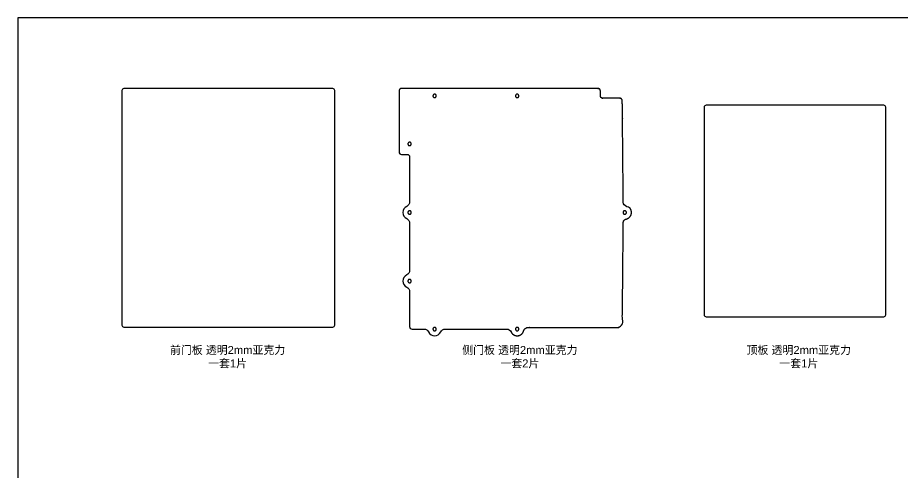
# Model space of a CAD drawing. Header units: millimetres. Extents: x 1059 to 2747, y -753 to 156.
# Drawn here: x 1059 to 1943, y -298 to 156 of the extents above; entities that cross this region are included whole.
import ezdxf

# ---------------------------------------------------------------- set-up
doc = ezdxf.new("R2010")
doc.units = ezdxf.units.MM
doc.header["$MEASUREMENT"] = 0
doc.layers.add('图层 01', color=7, linetype='Continuous', true_color=0x000000)
doc.styles.add('Arial Regular', font='arial.ttf')

msp = doc.modelspace()

# ---------------------------------------------------------------- linework, layer by layer
at = {"layer": '图层 01', "color": 1, "true_color": 0xff0000}
for p, q in [((1442.889, 19.173), (1448.388, 19.173)), ((1450.889, -49.404), (1450.889, -96.749)), ((1450.889, -117.904), (1450.889, -152.827)), ((1453.389, -155.327), (1465.311, -155.327)), ((1486.467, -155.327), (1547.811, -155.327))]:
    msp.add_line(p, q, dxfattribs=at)
msp.add_lwpolyline([(1059.317, -752.736), (2352.06, -752.736), (2352.06, 155.843), (1059.317, 155.843)], close=True, dxfattribs=at)
msp.add_lwpolyline([(1450.888, 16.674), (1450.889, -28.249)], dxfattribs=at)
at = {"layer": '图层 01', "color": 1, "true_color": 0xff0000, "extrusion": (1e-15, -1e-15, -1)}
for centre, start, end in [((-1165.761, 83.375), 0, 90), ((-1373.761, 83.375), 90, 180), ((-1165.761, -151.625), 270, 0), ((-1373.761, -151.625), 180, 270)]:
    msp.add_arc(centre, 2, start, end, dxfattribs=at)
at = {"layer": '图层 01', "color": 1, "true_color": 0xff0000, "extrusion": (1e-30, -1e-15, -1)}
for centre, start, end in [((-1747.509, 66.665), 0, 90), ((-1924.302, 66.665), 90, 180), ((-1747.509, -141.335), 270, 0), ((-1924.302, -141.335), 180, 270)]:
    msp.add_arc(centre, 2, start, end, dxfattribs=at)
at = {"layer": '图层 01', "color": 1, "true_color": 0xff0000}
for centre, radius, start, end in [((1442.889, 21.673), 2.5, 180, 270), ((1450.889, -38.827), 6.7, 115.299529, 244.700471), ((1450.889, -107.327), 6.7, 115.299529, 244.700471), ((1453.389, -152.827), 2.5, 180, 270), ((1475.889, -155.327), 6.7, 205.299529, 334.700471)]:
    msp.add_arc(centre, radius, start, end, dxfattribs=at)
at = {"layer": '图层 01', "color": 1, "true_color": 0xff0000, "extrusion": (5.65795e-15, -6.55475e-17, -1)}
msp.add_arc((-1448.388, 16.673), 2.5, 90, 179.998298, dxfattribs=at)
at = {"layer": '图层 01', "color": 1, "true_color": 0xff0000, "extrusion": (6.66925e-14, 8.05595e-15, -1)}
msp.add_arc((-1445.889, -28.249), 5, 180, 244.700471, dxfattribs=at)
at = {"layer": '图层 01', "color": 1, "true_color": 0xff0000, "extrusion": (7.99235e-15, -4.52368e-14, -1)}
msp.add_arc((-1445.889, -49.404), 5, 115.299529, 180, dxfattribs=at)
at = {"layer": '图层 01', "color": 1, "true_color": 0xff0000, "extrusion": (-6.74793e-14, 9.30406e-14, -1)}
msp.add_arc((-1445.889, -96.749), 5, 180, 244.700471, dxfattribs=at)
at = {"layer": '图层 01', "color": 1, "true_color": 0xff0000, "extrusion": (1.33778e-13, 3.44364e-14, -1)}
msp.add_arc((-1445.889, -117.904), 5, 115.299529, 180, dxfattribs=at)
at = {"layer": '图层 01', "color": 1, "true_color": 0xff0000, "extrusion": (-1.61119e-14, -2.54371e-14, -1)}
msp.add_arc((-1465.311, -160.327), 5, 90, 154.700471, dxfattribs=at)
at = {"layer": '图层 01', "color": 1, "true_color": 0xff0000, "extrusion": (6.13487e-14, -9.68559e-14, -1)}
msp.add_arc((-1486.467, -160.327), 5, 25.299529, 90, dxfattribs=at)
at = {"layer": '图层 01', "color": 1, "true_color": 0xff0000, "extrusion": (-2.45224e-14, -3.87154e-14, -1)}
msp.add_arc((-1547.811, -160.327), 5, 90, 154.700471, dxfattribs=at)
at = {"layer": '图层 01', "color": 1, "true_color": 0xff0000}
for points in [[(1163.761, -151.625), (1163.761, -34.125), (1163.761, 83.375)], [(1165.761, 85.375), (1269.761, 85.375), (1373.761, 85.375)], [(1375.761, 83.375), (1375.761, -34.125), (1375.761, -151.625)], [(1745.509, -141.335), (1745.509, -37.335), (1745.509, 66.665)], [(1747.509, 68.665), (1835.905, 68.665), (1924.302, 68.665)], [(1926.302, 66.665), (1926.302, -37.335), (1926.302, -141.335)], [(1924.302, -143.335), (1835.905, -143.335), (1747.509, -143.335)], [(1373.761, -153.625), (1269.761, -153.625), (1165.761, -153.625)]]:
    msp.add_open_spline(points, degree=2, dxfattribs=at)
for points, weights, knots in [([(1641.515, 82.599), (1641.547, 83.656), (1640.81, 84.415), (1640.074, 85.173), (1639.016, 85.173), (1556.343, 85.173), (1475.889, 85.173), (1461.289, 85.173), (1442.889, 85.173), (1440.389, 85.173), (1440.389, 82.673), (1440.389, 77.14), (1440.389, 71.606), (1440.389, 51.478), (1440.389, 21.673)], [1, 0.921006915344, 1, 0.921006915344, 1, 1, 1, 1, 1, 0.707106781208, 1, 1, 1, 1, 1], [387.3159829, 387.3159829, 387.3159829, 389.3166772, 389.3166772, 391.3173714, 391.3173714, 552.224715, 552.224715, 581.424715, 581.424715, 585.3517058, 585.3517058, 596.2517058, 596.2517058, 635.9000503, 635.9000503, 635.9000503]), ([(1552.332, -158.19), (1554.306, -162.365), (1558.91, -162.006), (1563.515, -161.647), (1564.817, -157.216), (1565.873, -153.627), (1569.614, -153.627), (1615.282, -153.627), (1660.949, -153.627), (1663.427, -153.627), (1663.449, -151.149), (1663.919, -98.883), (1664.389, -48.829), (1664.389, -45.959), (1667.203, -45.396), (1672.589, -44.319), (1672.589, -38.827), (1672.589, -33.334), (1667.203, -32.257), (1664.389, -31.694), (1664.389, -28.825), (1663.901, 23.186), (1663.412, 72.92), (1663.389, 75.396), (1660.913, 75.396), (1651.33, 75.396), (1643.968, 75.396), (1642.91, 75.396), (1642.174, 76.155), (1641.437, 76.914), (1641.469, 77.971), (1641.492, 79.146), (1641.515, 82.599)], [1, 0.823339955953, 1, 0.823339955953, 1, 0.800640769025, 1, 1, 1, 0.710278841132, 1, 1, 1, 0.773329952664, 1, 0.773329952663, 1, 0.773329952663, 1, 0.773329952663, 1, 1, 1, 0.710418691251, 1, 1, 1, 0.921006915338, 1, 0.921006915338, 1, 1, 1], [26.9655748, 26.9655748, 26.9655748, 35.0528138, 35.0528138, 43.1400528, 43.1400528, 49.5643768, 49.5643768, 140.8995037, 140.8995037, 144.804014, 144.804014, 245.715731, 245.715731, 250.5227683, 250.5227683, 259.724811, 259.724811, 268.9268538, 268.9268538, 273.733891, 273.733891, 377.7599505, 377.7599505, 381.6634674, 381.6634674, 381.7626807, 381.7626807, 383.7633749, 383.7633749, 385.7640692, 385.7640692, 387.3159829, 387.3159829, 387.3159829]), ([(1474.189, 77.673), (1474.189, 79.373), (1475.889, 79.373), (1477.589, 79.373), (1477.589, 77.673), (1477.589, 75.973), (1475.889, 75.973), (1474.189, 75.973), (1474.189, 77.673)], [1, 0.707106781187, 1, 0.707106781187, 1, 0.707106781187, 1, 0.707106781187, 1], [2149.4018386, 2149.4018386, 2149.4018386, 2152.0721923, 2152.0721923, 2154.7425461, 2154.7425461, 2157.4128998, 2157.4128998, 2160.0832536, 2160.0832536, 2160.0832536]), ([(1558.389, 79.373), (1560.089, 79.373), (1560.089, 77.673), (1560.089, 75.973), (1558.389, 75.973), (1556.689, 75.973), (1556.689, 77.673), (1556.689, 79.373), (1558.389, 79.373)], [1, 0.707106781187, 1, 0.707106781187, 1, 0.707106781187, 1, 0.707106781187, 1], [2117.3575935, 2117.3575935, 2117.3575935, 2120.0279472, 2120.0279472, 2122.698301, 2122.698301, 2125.3686548, 2125.3686548, 2128.0390085, 2128.0390085, 2128.0390085]), ([(1452.589, 29.673), (1452.589, 27.973), (1450.889, 27.973), (1449.189, 27.973), (1449.189, 29.673), (1449.189, 31.373), (1450.889, 31.373), (1452.589, 31.373), (1452.589, 29.673)], [1, 0.707106781187, 1, 0.707106781187, 1, 0.707106781187, 1, 0.707106781187, 1], [2106.6761785, 2106.6761785, 2106.6761785, 2109.3465322, 2109.3465322, 2112.016886, 2112.016886, 2114.6872397, 2114.6872397, 2117.3575935, 2117.3575935, 2117.3575935]), ([(1449.189, -38.827), (1449.189, -37.127), (1450.889, -37.127), (1452.589, -37.127), (1452.589, -38.827), (1452.589, -40.527), (1450.889, -40.527), (1449.189, -40.527), (1449.189, -38.827)], [1, 0.707106781187, 1, 0.707106781187, 1, 0.707106781187, 1, 0.707106781187, 1], [2160.0832536, 2160.0832536, 2160.0832536, 2162.7536073, 2162.7536073, 2165.4239611, 2165.4239611, 2168.0943148, 2168.0943148, 2170.7646686, 2170.7646686, 2170.7646686]), ([(1667.589, -38.827), (1667.589, -40.527), (1665.889, -40.527), (1664.189, -40.527), (1664.189, -38.827), (1664.189, -37.127), (1665.889, -37.127), (1667.589, -37.127), (1667.589, -38.827)], [1, 0.707106781187, 1, 0.707106781187, 1, 0.707106781187, 1, 0.707106781187, 1], [2170.7646686, 2170.7646686, 2170.7646686, 2173.4350224, 2173.4350224, 2176.1053761, 2176.1053761, 2178.7757299, 2178.7757299, 2181.4460836, 2181.4460836, 2181.4460836]), ([(1452.589, -107.327), (1452.589, -109.027), (1450.889, -109.027), (1449.189, -109.027), (1449.189, -107.327), (1449.189, -105.627), (1450.889, -105.627), (1452.589, -105.627), (1452.589, -107.327)], [1, 0.707106781187, 1, 0.707106781187, 1, 0.707106781187, 1, 0.707106781187, 1], [2181.4460836, 2181.4460836, 2181.4460836, 2184.1164374, 2184.1164374, 2186.7867911, 2186.7867911, 2189.4571449, 2189.4571449, 2192.1274986, 2192.1274986, 2192.1274986]), ([(1474.189, -155.327), (1474.189, -153.627), (1475.889, -153.627), (1477.589, -153.627), (1477.589, -155.327), (1477.589, -157.027), (1475.889, -157.027), (1474.189, -157.027), (1474.189, -155.327)], [1, 0.707106781187, 1, 0.707106781187, 1, 0.707106781187, 1, 0.707106781187, 1], [2138.7204235, 2138.7204235, 2138.7204235, 2141.3907773, 2141.3907773, 2144.061131, 2144.061131, 2146.7314848, 2146.7314848, 2149.4018386, 2149.4018386, 2149.4018386]), ([(1552.332, -158.19), (1554.145, -162.027), (1558.389, -162.027), (1562.633, -162.027), (1564.447, -158.19)], [1, 0.844793000489, 1, 0.844793000489, 1], [823.6913621, 823.6913621, 823.6913621, 825.5862294, 825.5862294, 827.4810966, 827.4810966, 827.4810966]), ([(1558.389, -157.027), (1556.689, -157.027), (1556.689, -155.327), (1556.689, -153.627), (1558.389, -153.627), (1560.089, -153.627), (1560.089, -155.327), (1560.089, -157.027), (1558.389, -157.027)], [1, 0.707106781187, 1, 0.707106781187, 1, 0.707106781187, 1, 0.707106781187, 1], [2128.0390085, 2128.0390085, 2128.0390085, 2130.7093623, 2130.7093623, 2133.379716, 2133.379716, 2136.0500698, 2136.0500698, 2138.7204235, 2138.7204235, 2138.7204235])]:
    msp.add_rational_spline(points, weights, degree=2, knots=knots, dxfattribs=at)

# ---------------------------------------------------------------- texts
at = {"layer": '图层 01', "color": 1, "true_color": 0xff0000, "char_height": 8, "attachment_point": 2, "style": 'Arial Regular'}
for s, insert, width in [('{\\fArial;前}{\\fArial;门}{\\fArial;板 }{\\fArial;透}{\\fArial;明2mm}{\\fArial;亚}{\\fArial;克}{\\fArial;力}\\P{\\fArial;一}{\\fArial;套1}{\\fArial;片}\\P', (1269.044, -172.255, -143.45), 247.21739), ('{\\fArial;侧}{\\fArial;门}{\\fArial;板 }{\\fArial;透}{\\fArial;明2mm}{\\fArial;亚}{\\fArial;克}{\\fArial;力}\\P{\\fArial;一}{\\fArial;套2}{\\fArial;片}\\P', (1561.062, -172.255, -143.45), 247.47826), ('{\\fArial;顶}{\\fArial;板 }{\\fArial;透}{\\fArial;明2mm}{\\fArial;亚}{\\fArial;克}{\\fArial;力}\\P{\\fArial;一}{\\fArial;套1}{\\fArial;片}\\P', (1839.753, -172.255, -143.45), 225.21739)]:
    msp.add_mtext(s, dxfattribs=dict(at, insert=insert, width=width))

doc.saveas('drawing.dxf')
